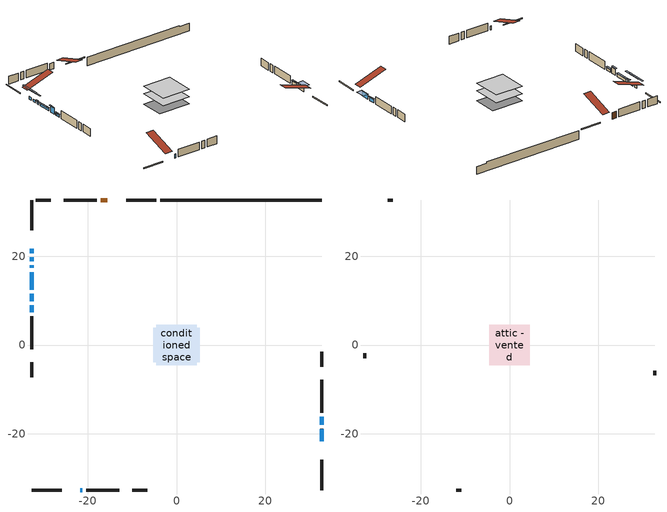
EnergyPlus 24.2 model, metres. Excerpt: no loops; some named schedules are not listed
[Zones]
conditioned space
 floor adiabatic (AdiabaticFloorConstruction): -4.62,-4.62 -4.62,4.62 4.62,4.62 4.62,-4.62 z1.06
 floor foundation (Slab1 construction): -5.23,-3.86 -5.23,3.86 5.23,3.86 5.23,-3.86 z-1.68
 wall outside (RimJoist1 construction): -4.57,32.73 -11.39,32.73 / -32.73,-32.73 -25.91,-32.73 / -32.73,32.73 -32.73,25.91 / 32.73,-32.73 32.73,-25.91 z1.06:1.36
 wall outside (AdiabaticWallConstruction 1): -15.62,32.73 -17.07,32.73 z1.06:3.09
 wall outside (AdiabaticWallConstruction): -21.68,-32.73 -21.29,-32.73 z1.06:2.28; -32.73,21.68 -32.73,20.74 / -32.73,8.96 -32.73,7.41 z1.06:1.9; -32.73,19.81 -32.73,18.9 z1.06:1.77; 32.73,-21.68 32.73,-18.96 z1.06:2.66; 32.73,-18.03 32.73,-16.2 z1.06:2.23; -32.73,17.97 -32.73,17.38 z1.06:2.03; -32.73,16.45 -32.73,12.44 z1.06:1.92; -32.73,11.51 -32.73,9.89 z1.06:3.07
 wall outside (Wall1 construction): -18,32.73 -25.46,32.73 / -20.36,-32.73 -12.9,-32.73 / -32.73,6.48 -32.73,-0.98 / 32.73,-15.27 32.73,-7.81 z1.06:3.5
 wall outside (Wall3 construction): -28.41,32.73 -31.8,32.73 / -9.95,-32.73 -6.56,-32.73 / -32.73,-3.93 -32.73,-7.32 / 32.73,-4.87 32.73,-1.47 z1.06:3.5
 wall foundation (FoundationWall1 construction): -3.64,32.73,-1.68 -3.64,32.73,1.06 29.09,32.73,1.06 29.09,32.73,0.67 32.73,32.73,0.67 32.73,32.73,-1.68
 window (WindowConstruction 6): -21.68,-32.73 -21.29,-32.73 z1.06:2.28
 window (WindowConstruction 7): -32.73,21.68 -32.73,20.74 z1.06:1.9
 window (WindowConstruction 8): -32.73,19.81 -32.73,18.9 z1.06:1.77
 window (WindowConstruction): 32.73,-21.68 32.73,-18.96 z1.06:2.66
 window (WindowConstruction 1): 32.73,-18.03 32.73,-16.2 z1.06:2.23
 window (WindowConstruction 2): -32.73,17.97 -32.73,17.38 z1.06:2.03
 window (WindowConstruction 3): -32.73,16.45 -32.73,12.44 z1.06:1.92
 window (WindowConstruction 4): -32.73,11.51 -32.73,9.89 z1.06:3.07
 window (WindowConstruction 5): -32.73,8.96 -32.73,7.41 z1.06:1.9
 door (Door): -15.62,32.73 -17.07,32.73 z1.06:3.09
 ceiling adiabatic (AdiabaticFloorConstruction): 4.62,-4.62 4.62,4.62 -4.62,4.62 -4.62,-4.62 z1.06
attic - vented
 floor to conditioned space (Floor1 construction Reversed): -4.62,-4.62 -4.62,4.62 4.62,4.62 4.62,-4.62 z3.5
 wall outside (Wall2 construction): -26.39,32.73 -27.48,32.73 / -11.97,-32.73 -10.88,-32.73 / -32.73,-1.91 -32.73,-3 / 32.73,-6.88 32.73,-5.79 z1.06:3.5
 roof outside (Roof1 construction): -14.69,32.73,3.5 -14.69,23.72,6.5 -12.32,23.72,6.5 -12.32,32.73,3.5; -22.61,-32.73,3.5 -22.61,-23.72,6.5 -24.98,-23.72,6.5 -24.98,-32.73,3.5; -32.73,22.61,3.5 -23.72,22.61,6.5 -23.72,24.98,6.5 -32.73,24.98,3.5; 32.73,-22.61,3.5 23.72,-22.61,6.5 23.72,-24.98,6.5 32.73,-24.98,3.5
shading: -32.73,18.1 -32.73,24.32 -33.14,24.32 -33.14,18.1 z4.54; -32.73,16.26 -32.73,22.45 -33.14,22.45 -33.14,16.26 z4.41; 32.73,-18.81 32.73,-21.83 34.56,-21.83 34.56,-18.81 z2.81; 32.73,-16 32.73,-18.23 33.14,-18.23 33.14,-16 z2.43; -32.73,17.18 -32.73,18.17 -33.14,18.17 -33.14,17.18 z2.23; -32.73,12.24 -32.73,16.66 -33.14,16.66 -33.14,12.24 z2.12; -32.73,9.69 -32.73,11.72 -33.14,11.72 -33.14,9.69 z3.27; -32.73,7.21 -32.73,9.16 -33.14,9.16 -33.14,7.21 z2.1
[Building]
Building 1: Terrain=Suburbs
[Site:Location]
Toronto City Centre_ON: Latitude {deg}=43.63; Longitude {deg}=-79.39; Time Zone {hr}=-5; Elevation {m}=77; Keep Site Location Information=Yes
[Site:GroundTemperature:Shallow]
5.01852, 3.26908, 3.12898, 3.95918, 7.29196, 10.6092, 13.4851, 15.3069, 15.4617, 13.9799, 11.1774, 7.9619
[Site:WaterMainsTemperature]
Calculation Method=Schedule; Temperature Schedule=mains temperature schedule
[Material] Roughness=Rough; Thermal Absorptance=0.9
Name | Thickness {m} | Conductivity {W/m-K} | Density {kg/m3} | Specific Heat {J/kg-K} | Solar Absorptance | Visible Absorptance
asphalt or fiberglass shingles | 0.00635 | 0.162714 | 1121.4 | 1465.45 | 0.4 | 0.4
ceiling loosefill ins | 0.169333 | 0.0480833 | 16.02 | 1046.75 | 0.7 | 0.7
ceiling stud and cavity | 0.1397 | 0.104117 | 65.682 | 1177.47 | 0.7 | 0.7
concrete 4.0 in. | 0.1016 | 1.803125 | 2242.8 | 837.4 | 0.7 | 0.7
concrete 8.0 in. | 0.2032 | 1.803125 | 2242.8 | 837.4 | 0.7 | 0.7
door material | 0.04445 | 0.327969 | 512.64 | 1214.23 | 0.7 | 0.7
exterior vertical ins | 0.00197514 | 0.029427 | 32.04 | 1214.23 | 0.7 | 0.7
floor covering | 0.0127 | 0.0433444 | 54.468 | 1339.84 | 0.6 | 0.6
floor rigid ins; wall rigid ins | 0.512978 | 0.029427 | 32.04 | 1214.23 | 0.7 | 0.7
floor stud and cavity | 0.1397 | 1.75129 | 37.0049 | 1207.88 | 0.7 | 0.7
furniture material conditioned space 1 | 0.1524 | 0.115458 | 640.8 | 1214.23 | 0.6 | 0.6
gypsum board | 0.0127 | 0.160291 | 801 | 837.4 | 0.6 | 0.6
gypsum board 1 | 0.0127 | 0.160291 | 801 | 837.4 | 0.7 | 0.7
osb sheathing 0.5 in. | 0.0127 | 0.115458 | 512.64 | 1214.23 | 0.7 | 0.7
osb sheathing 0.75 in. | 0.01905 | 0.115458 | 512.64 | 1214.23 | 0.7 | 0.7
rim joist stud and cavity | 0.0508 | 0.107068 | 50.32683 | 1063.81 | 0.6 | 0.6
slab rigid ins | 0.000620756 | 0.029427 | 32.04 | 1214.23 | 0.7 | 0.7
wall stud and cavity | 0.1397 | 0.0990493 | 139.0536 | 1170.24 | 0.7 | 0.7
wall stud and cavity 1 | 0.0889 | 6.9971 | 50.32683 | 1063.81 | 0.6 | 0.6
wall stud and cavity 2 | 0.1397 | 0.119607 | 139.0536 | 1170.24 | 0.7 | 0.7
wall stud and cavity 3 | 0.0889 | 0.380278 | 52.3479 | 1209.89 | 0.7 | 0.7
wall stud and cavity 4 | 0.0889 | 0.391764 | 83.0341 | 1211.67 | 0.7 | 0.7
wood siding | 0.0254 | 0.102417 | 544.68 | 1172.36 | 0.4 | 0.4
wood siding 1 | 0.00254 | 0.102417 | 544.68 | 1172.36 | 0.4 | 0.4
wood siding 2; wood siding 3; wood siding 4 | 0.0254 | 0.102417 | 544.68 | 1172.36 | 0.7 | 0.7
[WindowMaterial:SimpleGlazingSystem]
Name | U-Factor {W/m2-K} | Solar Heat Gain Coefficient
WindowMaterial | 2.04749 | 0.66
WindowMaterial 1 | 2.19909 | 0.61
WindowMaterial 2 | 2.316624 | 0.57
WindowMaterial 3 | 2.15821 | 0.62
WindowMaterial 4 | 2.98322 | 0.58
WindowMaterial 5 | 2.18489 | 0.61
WindowMaterial 6 | 4.33629 | 0.65
WindowMaterial 7 | 2.95426 | 0.63
WindowMaterial 8 | 2.27915 | 0.58
[Construction]
AdiabaticFloorConstruction: floor stud and cavity, floor rigid ins, osb sheathing 0.75 in., floor covering
AdiabaticWallConstruction: wood siding 3, wall rigid ins, wall stud and cavity 3, gypsum board
AdiabaticWallConstruction 1: wood siding 4, wall rigid ins, wall stud and cavity 3, gypsum board
Door: door material
Floor1 construction Reversed: gypsum board, ceiling stud and cavity, ceiling loosefill ins
FoundationWall1 construction: concrete 8.0 in., gypsum board 1
furniture construction conditioned space 1: furniture material conditioned space 1
PartitionWallConstruction: gypsum board, wall stud and cavity 4, gypsum board
RimJoist1 construction: wood siding 2, rim joist stud and cavity
Roof1 construction: asphalt or fiberglass shingles
Slab1 construction: slab rigid ins, concrete 4.0 in.
Wall1 construction: wood siding, osb sheathing 0.5 in., wall stud and cavity, gypsum board
Wall2 construction: wood siding 1, wall stud and cavity 1
Wall3 construction: wood siding, osb sheathing 0.5 in., wall stud and cavity 2, gypsum board
WindowConstruction: WindowMaterial
WindowConstruction 1: WindowMaterial 1
WindowConstruction 2: WindowMaterial 2
WindowConstruction 3: WindowMaterial 3
WindowConstruction 4: WindowMaterial 4
WindowConstruction 5: WindowMaterial 5
WindowConstruction 6: WindowMaterial 6
WindowConstruction 7: WindowMaterial 7
WindowConstruction 8: WindowMaterial 8
[Zone] Multiplier=1; Part of Total Floor Area=Yes
Name | Volume {m3}
attic - vented | 41.6602
conditioned space | 374.8
[Space]
Name | Zone | Volume {m3}
attic - vented 1 | attic - vented | 41.6602
conditioned space 1 | conditioned space | 374.8
[ZoneInfiltration:EffectiveLeakageArea]
infil attic - vented 1: Zone or Space=attic - vented 1; Schedule=Always On Discrete; Effective Air Leakage Area {cm2}=3599.58; Stack Coefficient=0.000378309; Wind Coefficient=1.31415e-05
[ZoneMixing]
whole house fan mix: Zone or Space=attic - vented; Schedule=Always On Continuous; Design Flow Rate Calculation Method=Flow/Zone; Design Flow Rate {m3/s}=0; Source Zone or Space=conditioned space
[SurfaceProperty:ExposedFoundationPerimeter]
Slab1: Exposed Perimeter Calculation Method=TotalExposedPerimeter; Total Exposed Perimeter {m}=36.374
[InternalMass] Zone or ZoneList=conditioned space; Space or SpaceList=conditioned space 1
Name | Construction | Surface Area {m2}
furniture mass conditioned space 1 | furniture construction conditioned space 1 | 66.5238
partition wall mass | PartitionWallConstruction | 166.31
[Lights]
interior lighting: Zone or ZoneList or Space or SpaceList=conditioned space 1; Schedule=interior lighting schedule; Design Level Calculation Method=LightingLevel; Lighting Level {W}=343.2; Return Air Fraction=0; Fraction Radiant=0.6; Fraction Visible=0.2; Fraction Replaceable=1
[People]
occupants: Zone or ZoneList or Space or SpaceList=conditioned space 1; Number of People Schedule=occupants schedule; Number of People Calculation Method=People; Number of People=3; Fraction Radiant=0.314171; Sensible Heat Fraction=0.56303; Activity Level Schedule=occupants activity schedule; Carbon Dioxide Generation Rate {m3/s-W}=0; Enable ASHRAE 55 Comfort Warnings=No; Mean Radiant Temperature Calculation Type=EnclosureAveraged
[ElectricEquipment] Zone or ZoneList or Space or SpaceList=conditioned space 1; Design Level Calculation Method=EquipmentLevel
Name | Schedule | Design Level {W} | Fraction Latent | Fraction Radiant | Fraction Lost
clothes dryer | clothes dryer schedule | 140.772 | 0.015 | 0.081 | 0.85
clothes washer | clothes washer schedule | 32.1985 | 0.03 | 0.162 | 0.7
cooking range | cooking range schedule | 215.147 | 0.08 | 0.432 | 0.2
dishwasher | dishwasher schedule | 66.8632 | 0.3 | 0.18 | 0.4
fridge | fridge schedule | 72.9452 | 0 | 0.6 | 0
mech vent bath fan 0 | mech vent bath fan 0 schedule | 50.2 | 0 | 0 | 1
mech vent house fan | mech vent house fan schedule | 0 | 0 | 0 | 1
mech vent house fan cfis | mech vent house fan cfis schedule | 0 | 0 | 0 | 0
mech vent range fan 0 | mech vent range fan 0 schedule | 57 | 0 | 0 | 1
misc plug loads | misc plug loads schedule | 494.7 | 0.045 | 0.513 | 0.1
whole house fan | Always On Discrete | 0 | 0 | 0 | 1
[OtherEquipment] Zone or ZoneList or Space or SpaceList=conditioned space 1; Design Level Calculation Method=EquipmentLevel
Name | Fuel Type | Schedule | Design Level {W} | Fraction Latent | Fraction Radiant | Fraction Lost
clothes dryer 1 | Electricity | clothes dryer schedule | 0 | 0.015 | 0.081 | 0.85
cooking range 1 | Electricity | cooking range schedule | 0 | 0.08 | 0.432 | 0.2
general water use latent | None | general water use schedule | 62.594 | 1 | 0 | 0
general water use sensible | None | general water use schedule | -61.6891 | 0 | 0.6 | 0
mech vent house fan latent load | None | Always On Discrete | 0 | 1 | 0 | 0
mech vent house fan sensible load | None | Always On Discrete | 0 | 0 | 0 | 0
water heater energy adjustment1 | NaturalGas | Always On Discrete | 0.01 | 0 | 0 | 1
[ZoneInfiltration:DesignFlowRate] Zone or ZoneList or Space or SpaceList=conditioned space 1; Schedule=Always On Discrete; Design Flow Rate Calculation Method=Flow/Zone; Design Flow Rate {m3/s}=0
infil flow; natural vent flow; whole house fan flow
[Foundation:Kiva]
Foundation Kiva 1: Initial Indoor Air Temperature {C}=18; Wall Height Above Grade {m}=1.06; Wall Depth Below Slab {m}=0.2032; Custom Block Material Name 1=exterior vertical ins; Custom Block Depth 1 {m}=2.74; Custom Block X Position 1 {m}=0.2159; Custom Block Z Position 1 {m}=0
[Foundation:Kiva:Settings]
Soil Conductivity {W/m-K}=0.849921; Soil Density {kg/m3}=1842.3; Soil Specific Heat {J/kg-K}=418.7; Ground Solar Absorptivity=0.9; Ground Thermal Absorptivity=0.9; Ground Surface Roughness {m}=0.03; Far-Field Width {m}=40; Deep-Ground Boundary Condition=ZeroFlux; Deep-Ground Depth {m}=40; Minimum Cell Dimension {m}=0.2; Maximum Cell Growth Coefficient=3; Simulation Timestep=Timestep
[Exterior:Lights]
exterior lighting: Schedule=exterior lighting schedule; Design Level {W}=75.6
[EnergyManagementSystem:GlobalVariable]
infil_program_Qfan
infil_program_Qinf
natural_vent_program_Qnv
natural_vent_program_Qwhf
[EnergyManagementSystem:Sensor]
Name | Output:Variable or Output:Meter Index Key | Output:Variable or Output:Meter
airflow_gain | infil flow | Infiltration Sensible Heat Gain Energy
airflow_gain_1 | natural vent flow | Infiltration Sensible Heat Gain Energy
airflow_gain_2 | whole house fan flow | Infiltration Sensible Heat Gain Energy
airflow_loss | infil flow | Infiltration Sensible Heat Loss Energy
airflow_loss_1 | natural vent flow | Infiltration Sensible Heat Loss Energy
airflow_loss_2 | whole house fan flow | Infiltration Sensible Heat Loss Energy
clg_load_cond |  | Cooling:EnergyTransfer:Zone:CONDITIONED SPACE
clg_sp_s; clg_sp_s_1 | cooling setpoint | Schedule Value
clothes_dryer_exhaust_0_sch_s | clothes dryer exhaust 0 schedule | Schedule Value
cool_season | cooling season schedule | Schedule Value
htg_load_cond |  | Heating:EnergyTransfer:Zone:CONDITIONED SPACE
htg_sp_s; htg_sp_s_1 | heating setpoint | Schedule Value
ig_ee_conv | clothes dryer | Electric Equipment Convective Heating Energy
ig_ee_conv_2 | cooking range | Electric Equipment Convective Heating Energy
ig_ee_conv_4 | fridge | Electric Equipment Convective Heating Energy
ig_ee_conv_5 | misc plug loads | Electric Equipment Convective Heating Energy
ig_ee_conv_6 | whole house fan | Electric Equipment Convective Heating Energy
ig_ee_rad | clothes dryer | Electric Equipment Radiant Heating Energy
ig_ee_rad_2 | cooking range | Electric Equipment Radiant Heating Energy
ig_ee_rad_4 | fridge | Electric Equipment Radiant Heating Energy
ig_ee_rad_5 | misc plug loads | Electric Equipment Radiant Heating Energy
ig_ee_rad_6 | whole house fan | Electric Equipment Radiant Heating Energy
ig_lgt_conv | interior lighting | Lights Convective Heating Energy
ig_lgt_rad | interior lighting | Lights Radiant Heating Energy
ig_lgt_vis | interior lighting | Lights Visible Radiation Heating Energy
ig_oe_conv | clothes dryer 1 | Other Equipment Convective Heating Energy
ig_oe_conv_1 | cooking range 1 | Other Equipment Convective Heating Energy
ig_oe_conv_2 | general water use latent | Other Equipment Convective Heating Energy
ig_oe_conv_3 | general water use sensible | Other Equipment Convective Heating Energy
ig_oe_conv_4 | water heater energy adjustment1 | Other Equipment Convective Heating Energy
ig_oe_rad | clothes dryer 1 | Other Equipment Radiant Heating Energy
ig_oe_rad_1 | cooking range 1 | Other Equipment Radiant Heating Energy
ig_oe_rad_2 | general water use latent | Other Equipment Radiant Heating Energy
ig_oe_rad_3 | general water use sensible | Other Equipment Radiant Heating Energy
ig_oe_rad_4 | water heater energy adjustment1 | Other Equipment Radiant Heating Energy
ig_ppl_conv | occupants | People Convective Heating Energy
ig_ppl_rad | occupants | People Radiant Heating Energy
im_conv | furniture mass conditioned space 1 | Surface Inside Face Convection Heat Gain Energy
im_conv_1 | partition wall mass | Surface Inside Face Convection Heat Gain Energy
im_ig | furniture mass conditioned space 1 | Surface Inside Face Internal Gains Radiation Heat Gain Energy
im_ig_1 | partition wall mass | Surface Inside Face Internal Gains Radiation Heat Gain Energy
im_lgt | furniture mass conditioned space 1 | Surface Inside Face Lights Radiation Heat Gain Energy
im_lgt_1 | partition wall mass | Surface Inside Face Lights Radiation Heat Gain Energy
im_sol | furniture mass conditioned space 1 | Surface Inside Face Solar Radiation Heat Gain Energy
im_sol_1 | partition wall mass | Surface Inside Face Solar Radiation Heat Gain Energy
im_surf | furniture mass conditioned space 1 | Surface Inside Face Net Surface Thermal Radiation Heat Gain Energy
im_surf_1 | partition wall mass | Surface Inside Face Net Surface Thermal Radiation Heat Gain Energy
mech_vent_bath_fan_0_sch_s | mech vent bath fan 0 schedule | Schedule Value
mech_vent_range_fan_0_sch_s | mech vent range fan 0 schedule | Schedule Value
mv_conv | mech vent bath fan 0 | Electric Equipment Convective Heating Energy
mv_conv_1 | mech vent house fan | Electric Equipment Convective Heating Energy
mv_conv_2 | mech vent house fan cfis | Electric Equipment Convective Heating Energy
mv_conv_3 | mech vent range fan 0 | Electric Equipment Convective Heating Energy
mv_conv_4 | mech vent house fan latent load | Other Equipment Convective Heating Energy
mv_conv_5 | mech vent house fan sensible load | Other Equipment Convective Heating Energy
mv_rad | mech vent bath fan 0 | Electric Equipment Radiant Heating Energy
mv_rad_1 | mech vent house fan | Electric Equipment Radiant Heating Energy
mv_rad_2 | mech vent house fan cfis | Electric Equipment Radiant Heating Energy
mv_rad_3 | mech vent range fan 0 | Electric Equipment Radiant Heating Energy
mv_rad_4 | mech vent house fan latent load | Other Equipment Radiant Heating Energy
mv_rad_5 | mech vent house fan sensible load | Other Equipment Radiant Heating Energy
natural_vent_s | natural vent schedule | Schedule Value
out_pb_s |  | Site Outdoor Air Barometric Pressure
out_wt_s |  | Site Outdoor Air Humidity Ratio
site_vw_s |  | Site Wind Speed
ss_back_out | Window1 | Surface Window Shortwave from Zone Back Out Window Heat Transfer Rate
ss_back_out_1 | Window10 | Surface Window Shortwave from Zone Back Out Window Heat Transfer Rate
ss_back_out_2 | Window11 | Surface Window Shortwave from Zone Back Out Window Heat Transfer Rate
ss_back_out_3 | Window2 | Surface Window Shortwave from Zone Back Out Window Heat Transfer Rate
ss_back_out_4 | Window3 | Surface Window Shortwave from Zone Back Out Window Heat Transfer Rate
ss_back_out_5 | Window5 | Surface Window Shortwave from Zone Back Out Window Heat Transfer Rate
ss_back_out_6 | Window6 | Surface Window Shortwave from Zone Back Out Window Heat Transfer Rate
ss_back_out_7 | Window8 | Surface Window Shortwave from Zone Back Out Window Heat Transfer Rate
ss_back_out_8 | Window9 | Surface Window Shortwave from Zone Back Out Window Heat Transfer Rate
ss_conv | Door1 | Surface Inside Face Convection Heat Gain Energy
ss_conv_1 | Window1 | Surface Inside Face Convection Heat Gain Energy
ss_conv_2 | Window10 | Surface Inside Face Convection Heat Gain Energy
ss_conv_3 | Window11 | Surface Inside Face Convection Heat Gain Energy
ss_conv_4 | Window2 | Surface Inside Face Convection Heat Gain Energy
ss_conv_5 | Window3 | Surface Inside Face Convection Heat Gain Energy
ss_conv_6 | Window5 | Surface Inside Face Convection Heat Gain Energy
ss_conv_7 | Window6 | Surface Inside Face Convection Heat Gain Energy
ss_conv_8 | Window8 | Surface Inside Face Convection Heat Gain Energy
ss_conv_9 | Window9 | Surface Inside Face Convection Heat Gain Energy
ss_ig | Door1 | Surface Inside Face Internal Gains Radiation Heat Gain Energy
ss_ig_1 | Window1 | Surface Inside Face Internal Gains Radiation Heat Gain Energy
ss_ig_2 | Window10 | Surface Inside Face Internal Gains Radiation Heat Gain Energy
ss_ig_3 | Window11 | Surface Inside Face Internal Gains Radiation Heat Gain Energy
ss_ig_4 | Window2 | Surface Inside Face Internal Gains Radiation Heat Gain Energy
ss_ig_5 | Window3 | Surface Inside Face Internal Gains Radiation Heat Gain Energy
ss_ig_6 | Window5 | Surface Inside Face Internal Gains Radiation Heat Gain Energy
ss_ig_7 | Window6 | Surface Inside Face Internal Gains Radiation Heat Gain Energy
ss_ig_8 | Window8 | Surface Inside Face Internal Gains Radiation Heat Gain Energy
ss_ig_9 | Window9 | Surface Inside Face Internal Gains Radiation Heat Gain Energy
ss_lgt | Door1 | Surface Inside Face Lights Radiation Heat Gain Energy
ss_sol | Door1 | Surface Inside Face Solar Radiation Heat Gain Energy
ss_surf | Door1 | Surface Inside Face Net Surface Thermal Radiation Heat Gain Energy
ss_surf_1 | Window1 | Surface Inside Face Net Surface Thermal Radiation Heat Gain Energy
ss_surf_2 | Window10 | Surface Inside Face Net Surface Thermal Radiation Heat Gain Energy
ss_surf_3 | Window11 | Surface Inside Face Net Surface Thermal Radiation Heat Gain Energy
ss_surf_4 | Window2 | Surface Inside Face Net Surface Thermal Radiation Heat Gain Energy
ss_surf_5 | Window3 | Surface Inside Face Net Surface Thermal Radiation Heat Gain Energy
ss_surf_6 | Window5 | Surface Inside Face Net Surface Thermal Radiation Heat Gain Energy
ss_surf_7 | Window6 | Surface Inside Face Net Surface Thermal Radiation Heat Gain Energy
ss_surf_8 | Window8 | Surface Inside Face Net Surface Thermal Radiation Heat Gain Energy
ss_surf_9 | Window9 | Surface Inside Face Net Surface Thermal Radiation Heat Gain Energy
ss_trans_in | Window1 | Surface Window Transmitted Solar Radiation Rate
ss_trans_in_1 | Window10 | Surface Window Transmitted Solar Radiation Rate
ss_trans_in_2 | Window11 | Surface Window Transmitted Solar Radiation Rate
ss_trans_in_3 | Window2 | Surface Window Transmitted Solar Radiation Rate
ss_trans_in_4 | Window3 | Surface Window Transmitted Solar Radiation Rate
ss_trans_in_5 | Window5 | Surface Window Transmitted Solar Radiation Rate
ss_trans_in_6 | Window6 | Surface Window Transmitted Solar Radiation Rate
ss_trans_in_7 | Window8 | Surface Window Transmitted Solar Radiation Rate
ss_trans_in_8 | Window9 | Surface Window Transmitted Solar Radiation Rate
ss_trans_out | Window1 | Surface Inside Face Initial Transmitted Diffuse Transmitted Out Window Solar Radiation Rate
ss_trans_out_1 | Window10 | Surface Inside Face Initial Transmitted Diffuse Transmitted Out Window Solar Radiation Rate
ss_trans_out_2 | Window11 | Surface Inside Face Initial Transmitted Diffuse Transmitted Out Window Solar Radiation Rate
ss_trans_out_3 | Window2 | Surface Inside Face Initial Transmitted Diffuse Transmitted Out Window Solar Radiation Rate
ss_trans_out_4 | Window3 | Surface Inside Face Initial Transmitted Diffuse Transmitted Out Window Solar Radiation Rate
ss_trans_out_5 | Window5 | Surface Inside Face Initial Transmitted Diffuse Transmitted Out Window Solar Radiation Rate
ss_trans_out_6 | Window6 | Surface Inside Face Initial Transmitted Diffuse Transmitted Out Window Solar Radiation Rate
ss_trans_out_7 | Window8 | Surface Inside Face Initial Transmitted Diffuse Transmitted Out Window Solar Radiation Rate
ss_trans_out_8 | Window9 | Surface Inside Face Initial Transmitted Diffuse Transmitted Out Window Solar Radiation Rate
s_conv | Floor1 | Surface Inside Face Convection Heat Gain Energy
s_conv_1 | FoundationWall1 | Surface Inside Face Convection Heat Gain Energy
s_conv_10 | Wall1:180 | Surface Inside Face Convection Heat Gain Energy
s_conv_11 | Wall1:270 | Surface Inside Face Convection Heat Gain Energy
s_conv_12 | Wall1:90 | Surface Inside Face Convection Heat Gain Energy
s_conv_13 | Wall3:0 | Surface Inside Face Convection Heat Gain Energy
s_conv_14 | Wall3:180 | Surface Inside Face Convection Heat Gain Energy
s_conv_15 | Wall3:270 | Surface Inside Face Convection Heat Gain Energy
s_conv_16 | Wall3:90 | Surface Inside Face Convection Heat Gain Energy
s_conv_2 | inferred conditioned ceiling | Surface Inside Face Convection Heat Gain Energy
s_conv_3 | inferred conditioned floor | Surface Inside Face Convection Heat Gain Energy
s_conv_4 | RimJoist1:0 | Surface Inside Face Convection Heat Gain Energy
s_conv_5 | RimJoist1:180 | Surface Inside Face Convection Heat Gain Energy
s_conv_6 | RimJoist1:270 | Surface Inside Face Convection Heat Gain Energy
s_conv_7 | RimJoist1:90 | Surface Inside Face Convection Heat Gain Energy
s_conv_8 | Slab1 | Surface Inside Face Convection Heat Gain Energy
s_conv_9 | Wall1:0 | Surface Inside Face Convection Heat Gain Energy
s_ig | Floor1 | Surface Inside Face Internal Gains Radiation Heat Gain Energy
s_ig_1 | FoundationWall1 | Surface Inside Face Internal Gains Radiation Heat Gain Energy
s_ig_10 | Wall1:180 | Surface Inside Face Internal Gains Radiation Heat Gain Energy
s_ig_11 | Wall1:270 | Surface Inside Face Internal Gains Radiation Heat Gain Energy
s_ig_12 | Wall1:90 | Surface Inside Face Internal Gains Radiation Heat Gain Energy
s_ig_13 | Wall3:0 | Surface Inside Face Internal Gains Radiation Heat Gain Energy
s_ig_14 | Wall3:180 | Surface Inside Face Internal Gains Radiation Heat Gain Energy
s_ig_15 | Wall3:270 | Surface Inside Face Internal Gains Radiation Heat Gain Energy
s_ig_16 | Wall3:90 | Surface Inside Face Internal Gains Radiation Heat Gain Energy
s_ig_2 | inferred conditioned ceiling | Surface Inside Face Internal Gains Radiation Heat Gain Energy
s_ig_3 | inferred conditioned floor | Surface Inside Face Internal Gains Radiation Heat Gain Energy
s_ig_4 | RimJoist1:0 | Surface Inside Face Internal Gains Radiation Heat Gain Energy
s_ig_5 | RimJoist1:180 | Surface Inside Face Internal Gains Radiation Heat Gain Energy
s_ig_6 | RimJoist1:270 | Surface Inside Face Internal Gains Radiation Heat Gain Energy
s_ig_7 | RimJoist1:90 | Surface Inside Face Internal Gains Radiation Heat Gain Energy
s_ig_8 | Slab1 | Surface Inside Face Internal Gains Radiation Heat Gain Energy
s_ig_9 | Wall1:0 | Surface Inside Face Internal Gains Radiation Heat Gain Energy
s_lgt | Floor1 | Surface Inside Face Lights Radiation Heat Gain Energy
s_lgt_1 | FoundationWall1 | Surface Inside Face Lights Radiation Heat Gain Energy
s_lgt_10 | Wall1:180 | Surface Inside Face Lights Radiation Heat Gain Energy
s_lgt_11 | Wall1:270 | Surface Inside Face Lights Radiation Heat Gain Energy
s_lgt_12 | Wall1:90 | Surface Inside Face Lights Radiation Heat Gain Energy
s_lgt_13 | Wall3:0 | Surface Inside Face Lights Radiation Heat Gain Energy
s_lgt_14 | Wall3:180 | Surface Inside Face Lights Radiation Heat Gain Energy
s_lgt_15 | Wall3:270 | Surface Inside Face Lights Radiation Heat Gain Energy
s_lgt_16 | Wall3:90 | Surface Inside Face Lights Radiation Heat Gain Energy
s_lgt_2 | inferred conditioned ceiling | Surface Inside Face Lights Radiation Heat Gain Energy
